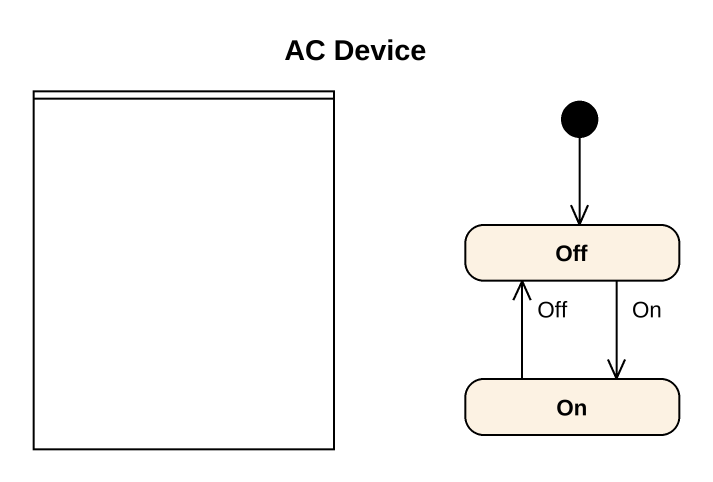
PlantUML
@startuml
title AC Device
hide empty description
state " " as lane1 <<partition>>
state Off
state "On" as On_
[*] --> Off
Off --> On_ : On
On_ -up-> Off : Off
@enduml
